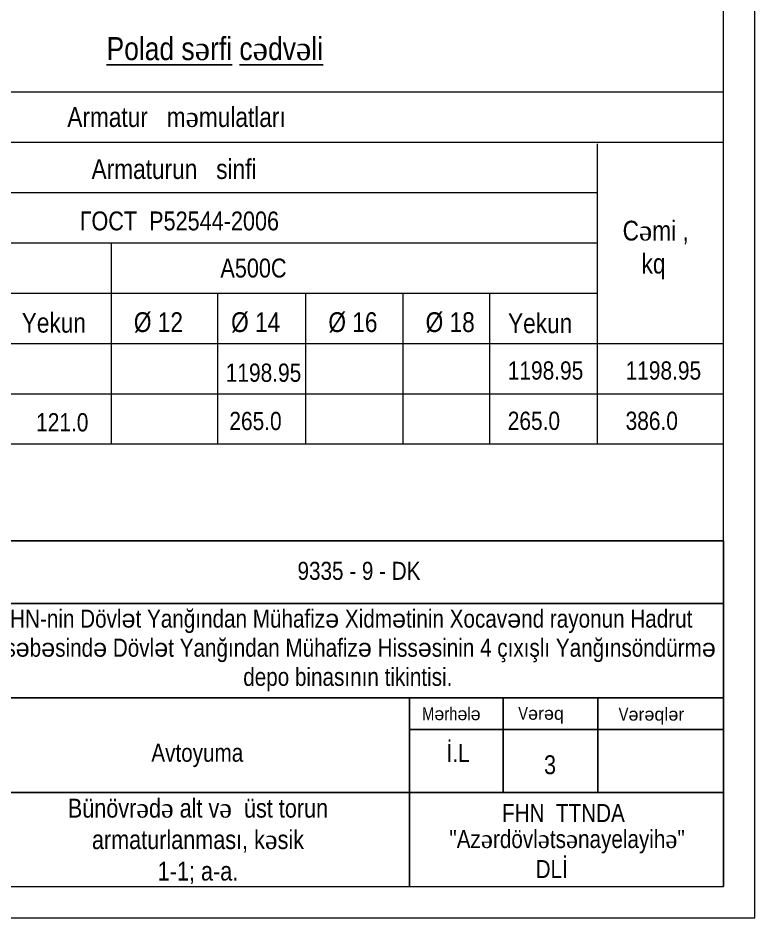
# Model space of a CAD drawing. Header units: millimetres. Extents: x -23631 to 2610815, y 484233 to 2921318.
# Drawn here: x 1764903 to 1776620, y 1417555 to 1431859 of the extents above; entities that cross this region are included whole.
import ezdxf

# ---------------------------------------------------------------- set-up
doc = ezdxf.new("R2010")
doc.units = ezdxf.units.MM
for name, color, linetype, lineweight in [('0_Ном._пера__7', 7, 'Continuous', 60), ('cedvel  0.09', 7, 'Continuous', 13), ('razmer   0.09', 140, 'Continuous', 9), ('ИЧ  РАЗМЕР  0.09', 143, 'Continuous', 9), ('перегородка', 130, 'Continuous', 20), ('перегородка_Ном._пера__1', 7, 'Continuous', 15), ('размер  0.09', 141, 'Continuous', 9)]:
    doc.layers.add(name, color=color, linetype=linetype, lineweight=lineweight)
doc.styles.add('style6', font='ARIALN.TTF', dxfattribs={"height": 300})

# ---------------------------------------------------------------- blocks, each defined once
blk = doc.blocks.new('üü')
at = {"lineweight": 25, "ltscale": 15}
for p, q in [((3742372, 336833), (3765204, 336833)), ((3765204, 336833), (3765204, 330047)), ((3750394, 335604), (3765206, 335604)), ((3750394, 333753), (3765203, 333753)), ((3759033, 330047), (3759033, 333759)), ((3760878, 333745), (3760878, 331893)), ((3762735, 333749), (3762735, 331899)), ((3765130, 333130), (3759033, 333130)), ((3759033, 333130), (3765204, 333130)), ((3750399, 331895), (3765196, 331895))]:
    blk.add_line(p, q, dxfattribs=at)
at = {"lineweight": 5, "ltscale": 15}
blk.add_line((3765204, 336833), (3765204, 336833), dxfattribs=at)
at = {"lineweight": 15}
for points in [[(3716207, 329430), (3765821, 329430), (3765821, 364480), (3716207, 364480)], [(3718676, 330047), (3765204, 330047), (3765204, 363863), (3718676, 363863)]]:
    blk.add_lwpolyline(points, close=True, dxfattribs=at)
at = {"lineweight": 25, "attachment_point": 1, "style": 'style6'}
for s, insert, char_height, width in [('M{\\fArial|b0|i0|c0|p34;ə}rh{\\fArial|b0|i0|c0|p34;ə}l{\\fArial|b0|i0|c0|p34;ə}', (3759283, 333566), 252.32, 7625.39), ('V{\\fArial|b0|i0|c0|p34;ə\\fArial|b0|i0|c238|p34;r\\fArial|b0|i0|c0|p34;ə\\fArial|b0|i0|c238|p34;q}', (3761171, 333574), 252.32, 7625.39), ('V{\\fArial|b0|i0|c0|p34;ə\\fArial|b0|i0|c238|p34;r\\fArial|b0|i0|c0|p34;ə\\fArial|b0|i0|c238|p34;ql\\fArial|b0|i0|c0|p34;ə\\fArial|b0|i0|c238|p34;r}', (3763143, 333557), 252.32, 7625.39), ('{\\fArial Narrow|b0|i0|c238|p34;İ}.L{\\fArial Narrow|b0|i0|c186|p34;      }', (3759764, 332844), 354.36, 12467.73)]:
    blk.add_mtext(s, dxfattribs=dict(at, insert=insert, char_height=char_height, width=width))
at = {"insert": (3753966, 332852), "char_height": 354.36, "attachment_point": 1, "style": 'style6'}
blk.add_mtext_dynamic_manual_height_columns('{\\fArial Narrow|b0|i0|c238|p34;Avtoyuma}', width=11468.39, gutter_width=1.18, heights=[0], dxfattribs=at)
at = {"ltscale": 15, "insert": (3760401, 331669), "char_height": 354.36, "attachment_point": 1, "style": 'style6'}
blk.add_mtext('  {\\fArial Narrow|b0|i0|c238|p34;  FHN  TTNDA}', dxfattribs=at)
at = {"lineweight": 25, "ltscale": 15, "insert": (3759820, 331158), "char_height": 354.359, "width": 10697.25, "attachment_point": 1, "style": 'style6'}
blk.add_mtext('"Az{\\fTimes New Roman|b0|i0|c238|p18;ə}rdövl{\\fTimes New Roman|b0|i0|c238|p18;ə}ts{\\fTimes New Roman|b0|i0|c238|p18;ə}nayelayih{\\fTimes New Roman|b0|i0|c238|p18;ə}"\\P               DL{\\fArial Narrow|b0|i0|c238|p34;İ}', dxfattribs=at)
at = {"layer": '0_Ном._пера__7', "linetype": 'Continuous', "insert": (3757768, 334683), "char_height": 354.359, "width": 16227.81, "attachment_point": 5, "line_spacing_factor": 0.967685, "style": 'style6'}
blk.add_mtext('{\\fArial Narrow|b0|i0|c238|p34;FHN-nin Dövl\\fArial|b0|i0|c238|p38;ə\\fArial Narrow|b0|i0|c238|p34;t Yanğından Mühafiz\\fArial|b0|i0|c238|p38;ə\\fArial Narrow|b0|i0|c238|p34; Xidm\\fArial|b0|i0|c238|p38;ə\\fArial Narrow|b0|i0|c238|p34;tinin} {\\fArial Narrow|b0|i0|c238|p34;Xocav\\fArial|b0|i0|c238|p38;ə\\fArial Narrow|b0|i0|c238|p34;nd rayonun Hadrut\\P q\\fArial|b0|i0|c238|p38;ə\\fArial Narrow|b0|i0|c238|p34;s\\fArial|b0|i0|c238|p38;ə\\fArial Narrow|b0|i0|c238|p34;b\\fArial|b0|i0|c238|p38;ə\\fArial Narrow|b0|i0|c238|p34;sind\\fArial|b0|i0|c238|p38;ə\\fArial Narrow|b0|i0|c238|p34; Dövl\\fArial|b0|i0|c238|p38;ə\\fArial Narrow|b0|i0|c238|p34;t Yanğından Mühafiz\\fArial|b0|i0|c238|p38;ə\\fArial Narrow|b0|i0|c238|p34; Hiss\\fArial|b0|i0|c238|p38;ə\\fArial Narrow|b0|i0|c238|p34;sinin 4 çıxışlı Yanğınsöndürm\\fArial|b0|i0|c238|p38;ə\\P\\fArial Narrow|b0|i0|c238|p34; depo binasının tikintisi}.', dxfattribs=at)
at = {"layer": 'перегородка_Ном._пера__1', "linetype": 'Continuous', "insert": (3756837, 336423), "char_height": 354.36, "attachment_point": 1, "style": 'style6'}
blk.add_mtext('{\\fArial Narrow|b0|i0|c238|p34;9335} -{\\fArial Narrow|b0|i0|c238|p34; 9 }- DK', dxfattribs=at)

msp = doc.modelspace()

# ---------------------------------------------------------------- linework, layer by layer
at = {"layer": 'cedvel  0.09', "lineweight": 20}
for p, q in [((1757619.9, 1430686.1), (1776120, 1430686.1)), ((1761743.3, 1429886.5), (1776120, 1429886.5)), ((1774113.3, 1429861.5), (1774113.3, 1425088.8)), ((1761743.3, 1429086.9), (1774113.3, 1429086.9)), ((1761743.3, 1428287.3), (1774113.3, 1428287.3)), ((1766382.1, 1428287.3), (1766382.1, 1425088.8)), ((1761743.3, 1427487.7), (1774113.3, 1427487.7)), ((1768074.8, 1427487.7), (1768074.8, 1425088.8)), ((1769474.6, 1427487.7), (1769474.6, 1425088.8)), ((1771020.8, 1427487.7), (1771020.8, 1425088.8)), ((1772401.4, 1427487.7), (1772401.4, 1425088.8)), ((1757619.9, 1426688.1), (1776120, 1426688.1)), ((1757619.9, 1425888.5), (1776120, 1425888.5)), ((1757619.9, 1425088.8), (1776120, 1425088.8))]:
    msp.add_line(p, q, dxfattribs=at)
at = {"layer": 'перегородка', "color": 7, "ltscale": 10000}
msp.add_lwpolyline([(1776120, 1424701.5), (1776120, 1425401.5)], dxfattribs=at)

# ---------------------------------------------------------------- block references
at = {"xscale": 0.8095442897741573, "yscale": 0.8095442897741573, "zscale": 0.8095442897741573}
msp.add_blockref('üü', (-1271979, 1150866.9), dxfattribs=at)

# ---------------------------------------------------------------- texts
at = {"color": 7, "lineweight": -2, "ltscale": 30, "insert": (1766311.5, 1431556), "char_height": 366.3159, "width": 17903.188, "attachment_point": 1, "style": 'style6'}
msp.add_mtext('{\\fArial Narrow|b0|i0|c238|p34;\\LPolad s\\fTimes New Roman|b0|i0|c238|p18;ə\\fArial Narrow|b0|i0|c238|p34;rfi c\\fTimes New Roman|b0|i0|c238|p18;ə\\fArial Narrow|b0|i0|c238|p34;dv\\fTimes New Roman|b0|i0|c238|p18;ə\\fArial Narrow|b0|i0|c238|p34;li}', dxfattribs=at)
at = {"color": 7, "char_height": 300, "width": 11471.739, "attachment_point": 2, "style": 'style6'}
for s, insert in [('3', (1773361.2, 1420140.8)), ('{\\fArial Narrow|b0|i0|c238|p34;Bünövr\\fTimes New Roman|b0|i0|c238|p18;ə\\fArial Narrow|b0|i0|c238|p34;d\\fTimes New Roman|b0|i0|c238|p18;ə\\fArial Narrow|b0|i0|c238|p34; alt v\\fTimes New Roman|b0|i0|c238|p18;ə\\fArial Narrow|b0|i0|c238|p34;  üst torun \\Parmaturlanması}, k{\\fTimes New Roman|b0|i0|c238|p18;ə\\fArial Narrow|b0|i0|c238|p34;sik \\P1-1; a-a.}', (1767764.3, 1419450.8))]:
    msp.add_mtext(s, dxfattribs=dict(at, insert=insert))
at = {"layer": 'razmer   0.09', "lineweight": 20, "attachment_point": 1, "style": 'style6'}
for s, insert, char_height in [('{\\fArial Narrow|b0|i0|c238|p34;\\C0;Armatur\\fArial Narrow|b0|i0|c204|p34;   \\fArial Narrow|b0|i0|c238|p34;m\\fTimes New Roman|b0|i0|c238|p18;ə\\fArial Narrow|b0|i0|c238|p34;mulatları}', (1765687.1, 1430442.1), 314.3942), ('{\\fArial Narrow|b0|i0|c238|p34;\\C0;Armaturun\\fArial Narrow|b0|i0|c204|p34;   \\fArial Narrow|b0|i0|c238|p34;sinfi}', (1766072.8, 1429615.6), 314.3942), ('{\\C0;C\\fTimes New Roman|b0|i0|c238|p18;ə\\fArial Narrow|b0|i0|c204|p34;mi ,\\P\\fArial Narrow|b0|i0|c238|p34;   kq}', (1774515.6, 1428636.7), 314.394), ('{\\C0;1198.95}', (1772689.3, 1426401.9), 290), ('{\\C0;1198.95}', (1774562.9, 1426401.9), 290), ('{\\C0;265.0}', (1772689.3, 1425602.3), 290), ('{\\C0;386.0}', (1774562.9, 1425602.3), 290)]:
    msp.add_mtext(s, dxfattribs=dict(at, insert=insert, char_height=char_height))
at = {"layer": 'razmer   0.09', "color": 1, "lineweight": 20, "insert": (1769837.3, 1427182.7), "char_height": 314.394, "attachment_point": 1, "style": 'style6'}
msp.add_mtext('{\\C0;Ø 1\\fArial Narrow|b0|i0|c238|p34;6}', dxfattribs=at)
at = {"layer": 'razmer   0.09', "lineweight": 20, "char_height": 290, "width": 1462.448, "attachment_point": 1, "style": 'style6'}
for s, insert in [('\\pxt3;{\\C0;1198.95}', (1768206, 1426366.8)), ('\\pxt3;{\\C0;121.0}', (1765191.2, 1425578.7)), ('\\pxt3;{\\C0;265.0}', (1768263.4, 1425599.1))]:
    msp.add_mtext(s, dxfattribs=dict(at, insert=insert))
at = {"layer": 'ИЧ  РАЗМЕР  0.09', "lineweight": 20, "attachment_point": 1, "style": 'style6'}
for s, insert, char_height in [('{\\C0;A500C}', (1768121.2, 1428035), 300.245), ('{\\fArial Narrow|b0|i0|c238|p34;\\C0;Yekun}', (1764962.3, 1427173.2), 314.394), ('{\\C0;Ø 1\\fArial Narrow|b0|i0|c238|p34;2}', (1766744.8, 1427182.7), 314.394), ('{\\C0;Ø 14}', (1768291, 1427182.7), 314.39), ('{\\C0;Ø 1\\fArial Narrow|b0|i0|c238|p34;8}', (1771383.5, 1427182.7), 314.394), ('{\\fArial Narrow|b0|i0|c238|p34;\\C0;Yekun}', (1772693.6, 1427164.7), 314.394)]:
    msp.add_mtext(s, dxfattribs=dict(at, insert=insert, char_height=char_height))
at = {"layer": 'размер  0.09', "lineweight": 20, "insert": (1765887.1, 1428784.1), "char_height": 300.245, "attachment_point": 1, "style": 'style6'}
msp.add_mtext('{\\C0;ГОСТ  P52544-2006}', dxfattribs=at)

doc.saveas('drawing.dxf')
